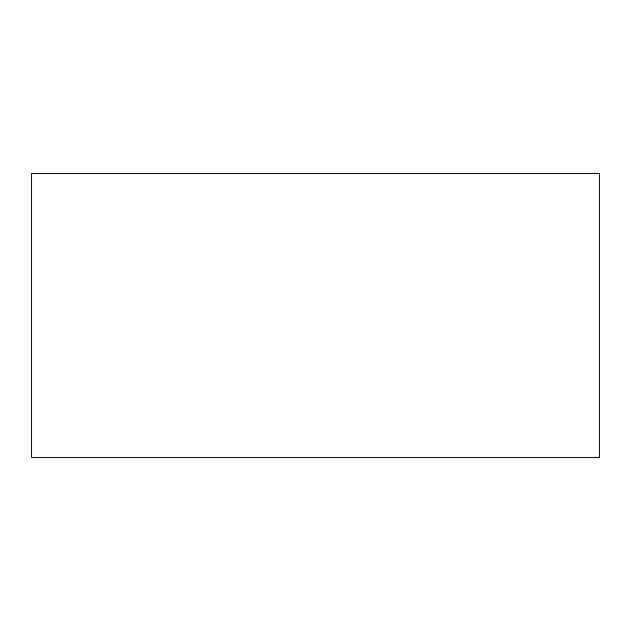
<?xml version="1.0" encoding="UTF-8"?>
<svg xmlns="http://www.w3.org/2000/svg" width="631" height="631" viewBox="0 0 631 631"><rect width="100%" height="100%" fill="white"/><g stroke="black" fill="none" stroke-linecap="round" stroke-linejoin="round"><path stroke-width="0.95" d="M599.45 173.525L31.55 173.525L31.55 457.475L599.45 457.475L599.45 173.525"/></g></svg>
